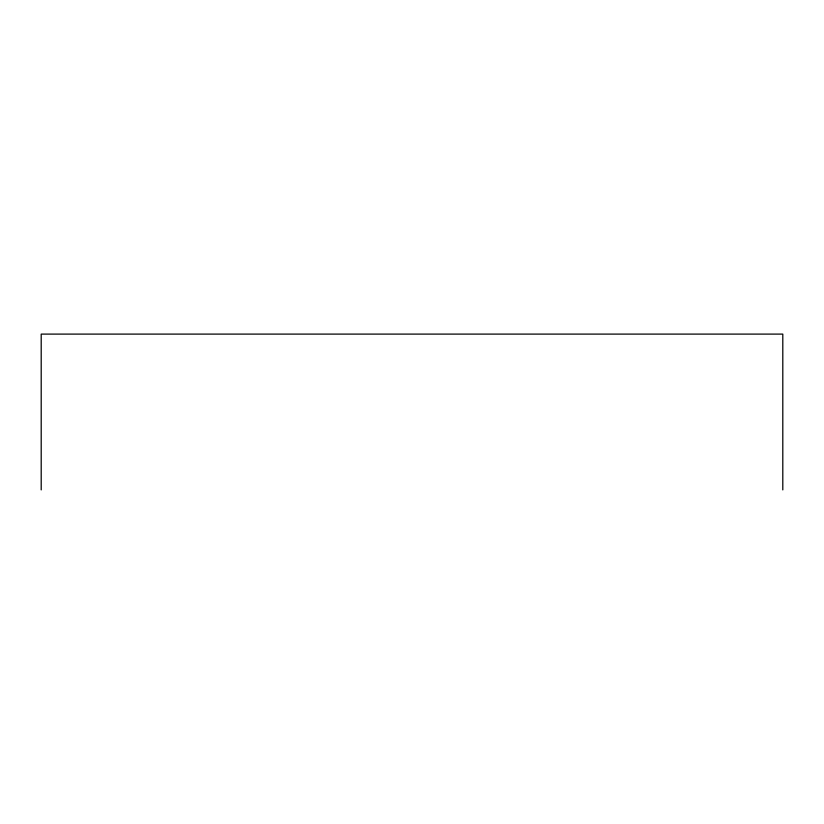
<?xml version="1.0" encoding="UTF-8"?>
<svg xmlns="http://www.w3.org/2000/svg" width="824" height="824" viewBox="0 0 824 824"><rect width="100%" height="100%" fill="white"/><g stroke="black" fill="none" stroke-linecap="round" stroke-linejoin="round"><path stroke-width="1.24" d="M782.8 489.899L782.8 334.101L41.2 334.101L41.2 489.899"/></g></svg>
